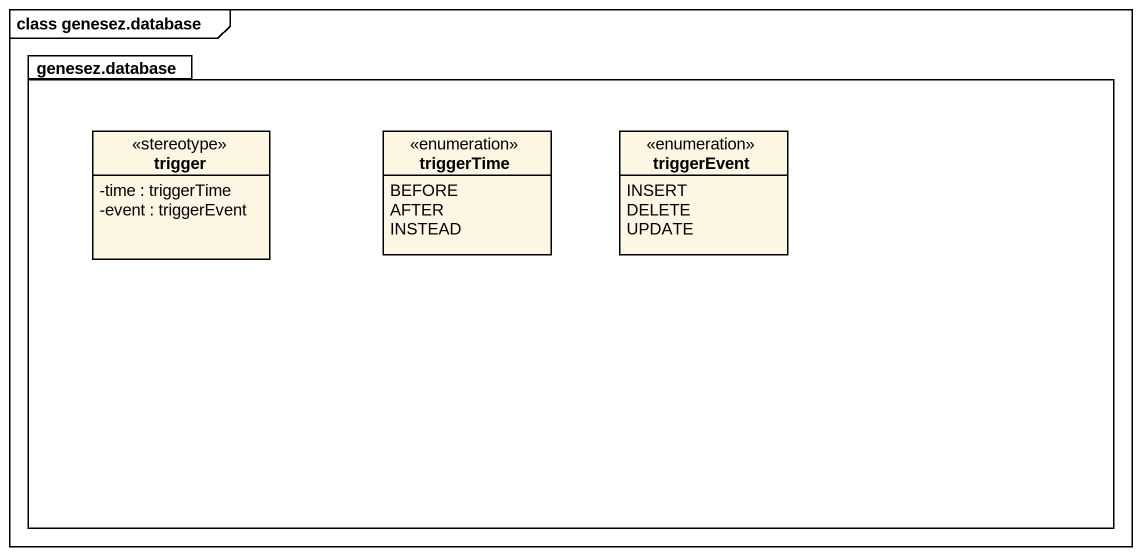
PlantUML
@startuml
mainframe class genesez.database
hide circle
hide empty members
skinparam classAttributeIconSize 0
package "genesez.database" as genesez_database {
  class trigger <<stereotype>> {
    -time : triggerTime
    -event : triggerEvent
  }
  enum triggerTime {
    BEFORE
    AFTER
    INSTEAD
  }
  enum triggerEvent {
    INSERT
    DELETE
    UPDATE
  }
}
@enduml
